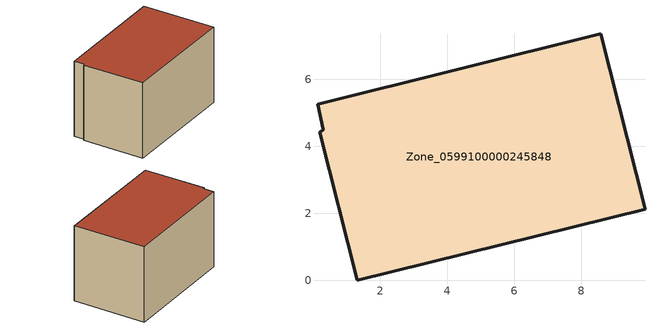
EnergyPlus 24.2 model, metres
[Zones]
Zone_0599100000245848
 floor ground (C_G): 0.29,4.5 0.13,5.25 8.59,7.36 9.91,2.12 1.31,0 0.2,4.42 z0
 wall outside (C_F): 9.91,2.12 8.59,7.36 0.13,5.25 0.29,4.5 0.2,4.42 1.31,0 9.91,2.12 z0:5.68
 roof outside (C_R): 0.13,5.25 0.29,4.5 0.2,4.42 1.31,0 9.91,2.12 8.59,7.36 z5.68
[BUILDING]
Pand.0599100000245848: North Axis=0; Terrain=City; Loads Convergence Tolerance Value=0.04; Temperature Convergence Tolerance Value=0.4; Solar Distribution=FullExterior; Maximum Number of Warmup Days=25; Minimum Number of Warmup Days=1
[Site:Location]
Rotterdam.The.Hague.AP_ZH_NLD Design_Conditions: Latitude=51.96; Longitude=4.45; Time Zone=1; Elevation=-4.5
[SITE:GROUNDTEMPERATURE:BUILDINGSURFACE]
18, 18, 18, 18, 18, 18, 18, 18, 18, 18, 18, 18
[MATERIAL] Thermal Absorptance=0.9; Solar Absorptance=0.7; Visible Absorptance=0.7
Name | Roughness | Thickness | Conductivity | Density | Specific Heat
G.TI.1975-1991 | MediumSmooth | 0.15 | 0.288461 | 540 | 1210
F.TI.1975-1991 | Rough | 0.3 | 0.230769 | 1920 | 840
R.TI.1975-1991 | MediumRough | 0.2 | 0.153846 | 1500 | 1000
[CONSTRUCTION]
C_G: G.TI.1975-1991
C_F: F.TI.1975-1991
C_R: R.TI.1975-1991
[ZONE]
Zone_0599100000245848: Type=1; Multiplier=1; Ceiling Height=Autocalculate; Volume=Autocalculate; Floor Area=autocalculate; Part of Total Floor Area=Yes
[ZONEINFILTRATION:DESIGNFLOWRATE]
Infil_Zone_0599100000245848: Zone or ZoneList or Space or SpaceList=Zone_0599100000245848; Schedule=AlwaysOn; Design Flow Rate Calculation Method=Flow/Area; Flow Rate per Floor Area=0.003; Constant Term Coefficient=1; Temperature Term Coefficient=0; Velocity Term Coefficient=0; Velocity Squared Term Coefficient=0
[HVACTEMPLATE:ZONE:IDEALLOADSAIRSYSTEM]
Zone_0599100000245848: Maximum Heating Supply Air Temperature=50; Minimum Cooling Supply Air Temperature=13; Maximum Heating Supply Air Humidity Ratio=0.0156; Minimum Cooling Supply Air Humidity Ratio=0.0077; Heating Limit=NoLimit; Cooling Limit=NoLimit; Dehumidification Control Type=ConstantSensibleHeatRatio; Cooling Sensible Heat Ratio=0.7; Dehumidification Setpoint=60; Humidification Control Type=None; Humidification Setpoint=30; Outdoor Air Method=None; Outdoor Air Flow Rate per Person=0.00944; Outdoor Air Flow Rate per Zone Floor Area=0; Outdoor Air Flow Rate per Zone=0; Demand Controlled Ventilation Type=None; Outdoor Air Economizer Type=NoEconomizer; Heat Recovery Type=None; Sensible Heat Recovery Effectiveness=0.7; Latent Heat Recovery Effectiveness=0.65
[ZONECONTROL:THERMOSTAT]
ThermostatControl_Zone_0599100000245848: Zone or ZoneList=Zone_0599100000245848; Control Type Schedule=DualSetpointControlType; Control 1=Thermostat_Zone_0599100000245848; Temperature Difference Between Cutout And Setpoint=0
[THERMOSTATSETPOINT:DUALSETPOINT]
Thermostat_Zone_0599100000245848: Heating Setpoint Temperature Schedule=HeatingSetpoint_Zone_0599100000245848; Cooling Setpoint Temperature Schedule=CoolingSetpoint_Zone_0599100000245848
[SCHEDULE:COMPACT]
HeatingSetpoint_Zone_0599100000245848: Through: 12/31, For: AllDays, Until: 24:00, 21
CoolingSetpoint_Zone_0599100000245848: Through: 12/31, For: AllDays, Until: 24:00, 24
DualSetpointControlType: Through: 12/31, For: AllDays, Until: 24:00, 4
AlwaysOn: Through: 12/31, For: AllDays, Until: 24:00, 1
